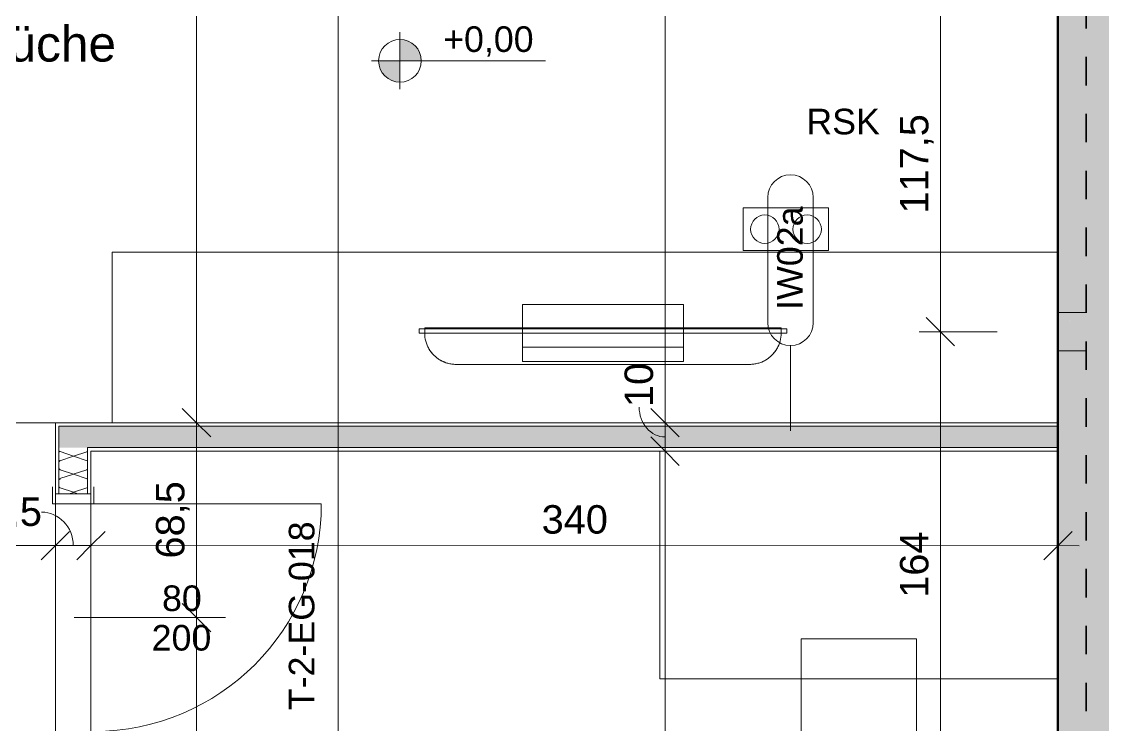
# Model space of a CAD drawing. Header units: metres. Extents: x -67.4 to -19.1, y 43.9 to 93.
# Drawn here: x -41.352 to -37.549, y 64.767 to 67.241 of the extents above; entities that cross this region are included whole.
import ezdxf

# ---------------------------------------------------------------- set-up
doc = ezdxf.new("R2010")
doc.units = ezdxf.units.M
doc.linetypes.add('Strich Punkt Mittel', pattern=[0.015875, 0.00635, -0.004763, 0, -0.004763])
doc.linetypes.add('Verdeckt', pattern=[0.003, 0.002, -0.001])
for name, color, linetype, lineweight in [('A-DETL-GENF_', 92, 'Continuous', 13), ('A_Bemassung-50_', 4, 'Continuous', 9), ('A_Bemassung_', 4, 'Continuous', 9), ('A_Beschriftung_', 7, 'Continuous', 9), ('A_Decken', 8, 'Continuous', 13), ('A_Durchbruch', 7, 'Verdeckt', 5), ('A_Moebel', 6, 'Continuous', 13), ('A_Raeume', 7, 'Continuous', 13), ('A_Raeume_', 7, 'Continuous', 5), ('A_Raeume_Beschriftung_', 7, 'Continuous', 9), ('A_Raster_', 1, 'Continuous', 9), ('A_Tueren', 31, 'Continuous', 13), ('A_Waende', 7, 'Continuous', 13), ('G-ANNO-DIMS_', 111, 'Continuous', 9), ('M-EQPM', 50, 'Continuous', 5), ('M-EQPM-IDEN_', 50, 'Continuous', 9)]:
    doc.layers.add(name, color=color, linetype=linetype, lineweight=lineweight)
doc.styles.add('Arial_2', font='arial.ttf', dxfattribs={"height": 0.09})
doc.styles.add('Arial_3', font='arial.ttf', dxfattribs={"height": 0.125})
doc.styles.add('Arial_5', font='arial.ttf', dxfattribs={"height": 0.1})
doc.dimstyles.new('WGA-Bemaßung', dxfattribs={"dimscale": 0.3048, "dimtxt": 0.102026, "dimasz": 0.328084, "dimexe": 0.246063, "dimexo": 0.0625, "dimgap": 0.04101, "dimtad": 1, "dimdec": 1, "dimlfac": 100, "dimrnd": 0.5, "dimdsep": 46, "dimtxsty": 'Arial_5', "dimblk1": 'OBLIQUE', "dimblk2": 'OBLIQUE', "dimsah": 1, "dimcen": 0.09, "dimdle": 0.246063, "dimazin": 2, "dimtfac": 1, "dimtdec": 4, "dimtix": 1, "dimtmove": 0, "dimatfit": 3, "dimfxl": 0.656168, "dimfxlon": 1, "dimtvp": 1, "dimtolj": 1, "dimtzin": 0, "dimarcsym": 2})
doc.dimstyles.new('WGA-Bemaßung_1', dxfattribs={"dimscale": 0.3048, "dimtxt": 0.102026, "dimasz": 0.328084, "dimexe": 0.246063, "dimexo": 0.0625, "dimgap": 0.04101, "dimtad": 1, "dimdec": 1, "dimlfac": 100, "dimrnd": 0.5, "dimdsep": 46, "dimtxsty": 'Arial_5', "dimblk1": 'OBLIQUE', "dimblk2": 'OBLIQUE', "dimsah": 1, "dimcen": 0.09, "dimdle": 0.246063, "dimazin": 2, "dimtfac": 1, "dimtdec": 4, "dimtix": 1, "dimtmove": 1, "dimatfit": 3, "dimfxl": 0.656168, "dimfxlon": 1, "dimtvp": 1, "dimtolj": 1, "dimtzin": 0, "dimarcsym": 2})
doc.dimstyles.new('WGA-Bemaßung_2', dxfattribs={"dimscale": 0.3048, "dimtxt": 0.102026, "dimasz": 0.328084, "dimexe": 0.246063, "dimexo": 0.0625, "dimgap": 0.04101, "dimtad": 1, "dimdec": 1, "dimlfac": 100, "dimrnd": 0.5, "dimdsep": 46, "dimtxsty": 'Arial_5', "dimblk1": 'OBLIQUE', "dimblk2": 'OBLIQUE', "dimsah": 1, "dimcen": 0.09, "dimdle": 0.246063, "dimazin": 2, "dimtfac": 1, "dimtdec": 4, "dimtix": 1, "dimtmove": 2, "dimatfit": 3, "dimfxl": 0.656168, "dimfxlon": 1, "dimtvp": 1, "dimtolj": 1, "dimtzin": 0, "dimarcsym": 2})
doc.dimstyles.new('WGA-Bemaßung_4', dxfattribs={"dimscale": 0.3048, "dimtxt": 0.102026, "dimasz": 0.328084, "dimexe": 0.246063, "dimexo": 0.0625, "dimgap": 0.04101, "dimtad": 1, "dimdec": 1, "dimlfac": 100, "dimrnd": 0.5, "dimdsep": 46, "dimtxsty": 'Arial_5', "dimblk1": 'OBLIQUE', "dimblk2": 'OBLIQUE', "dimsah": 1, "dimcen": 0.09, "dimdle": 0.246063, "dimazin": 2, "dimtfac": 1, "dimtdec": 4, "dimtix": 1, "dimtmove": 0, "dimatfit": 3, "dimfxl": 0.656168, "dimfxlon": 1, "dimtvp": 1, "dimtolj": 1, "dimtzin": 0, "dimarcsym": 2})

# ---------------------------------------------------------------- blocks, each defined once
blk = doc.blocks.new('Moeb_Schreibtisch_variabel - 140 x 80-8060220-263_PP_00EG_BT2')
at = {"layer": 'A_Moebel', "color": 8}
for p, q in [((-0.6841, 0.7452), (-1.0891, 0.7452)), ((-1.0891, 0.7452), (-1.0891, 0.4)), ((-1.0891, 0.7255), (-0.6841, 0.7255)), ((-0.6841, 0.4), (-0.6841, 0.7452)), ((-1.5866, 0.4), (-0.1866, 0.4)), ((-1.5866, 0.4), (-0.1866, 0.4)), ((-1.0891, 0.4), (-1.0891, 0.2599)), ((-0.6841, 0.2599), (-0.6841, 0.4)), ((-0.1866, 0.4), (-0.1866, -0.4)), ((-0.1866, 0.4), (-0.1866, -0.4)), ((-1.0891, 0.2599), (-0.6841, 0.2599))]:
    blk.add_line(p, q, dxfattribs=at)
blk = doc.blocks.new('Moeb_Schrank - Sideboard_50cm-3879384-263_PP_00EG_BT2')
at = {"layer": 'A_Moebel', "color": 8}
for p, q in [((3.325, 0.6), (0, 0.6)), ((0, 0.6), (0, 0)), ((0, 0), (0, 0.6)), ((0, 0.6), (3.325, 0.6)), ((3.325, 0.6), (3.325, 0)), ((3.325, 0), (0, 0))]:
    blk.add_line(p, q, dxfattribs=at)
blk = doc.blocks.new('Moeb_TV - 48 Zoll-5920680-263_PP_00EG_BT2')
at = {"layer": 'A_Moebel', "lineweight": 5}
for p, q in [((0.5126, 0.0585), (-0.5205, 0.0585)), ((0.5126, 0.0585), (-0.5205, 0.0585)), ((-0.2872, -0.0015), (-0.2872, 0.0485)), ((-0.2872, 0.0485), (-0.2872, -0.0515)), ((0.2793, 0.0485), (-0.2872, 0.0485)), ((0.2793, 0.0485), (0.2793, -0.0015)), ((0.2793, -0.0515), (0.2793, 0.0485)), ((-0.2872, -0.0515), (-0.2872, -0.0015)), ((0.2793, -0.0015), (-0.2872, -0.0015)), ((0.2793, -0.0015), (0.2793, -0.0515)), ((-0.6505, -0.0515), (-0.6505, -0.0665)), ((-0.6499, -0.0515), (-0.6505, -0.0515)), ((-0.6355, -0.0515), (-0.6505, -0.0515)), ((-0.6505, -0.0665), (-0.6355, -0.0665)), ((-0.6505, -0.0665), (-0.6499, -0.0665)), ((-0.6484, -0.0515), (-0.6499, -0.0515)), ((-0.6499, -0.0665), (-0.6484, -0.0665)), ((-0.6461, -0.0515), (-0.6484, -0.0515)), ((-0.6484, -0.0665), (-0.6461, -0.0665)), ((-0.643, -0.0515), (-0.6461, -0.0515)), ((-0.6461, -0.0665), (-0.643, -0.0665)), ((-0.6393, -0.0515), (-0.643, -0.0515)), ((-0.643, -0.0665), (-0.6393, -0.0665)), ((-0.6355, -0.0515), (-0.6393, -0.0515)), ((-0.6393, -0.0665), (-0.6355, -0.0665)), ((-0.6305, -0.0515), (-0.6355, -0.0515)), ((-0.6355, -0.0515), (0.6276, -0.0515)), ((0.6276, -0.0665), (-0.6355, -0.0665)), ((-0.6355, -0.0665), (-0.6305, -0.0665)), ((0.6226, -0.0515), (-0.6305, -0.0515)), ((-0.6305, -0.0515), (0.6226, -0.0515)), ((-0.6305, -0.0515), (-0.6305, -0.0665)), ((-0.6305, -0.0515), (-0.6305, -0.0665)), ((-0.2872, -0.0515), (-0.6305, -0.0515)), ((0.6226, -0.0515), (-0.6305, -0.0515)), ((-0.6305, -0.0515), (0.6226, -0.0515)), ((-0.6305, -0.0515), (-0.6305, -0.0665)), ((-0.6305, -0.0515), (-0.6305, -0.0665)), ((-0.6305, -0.0515), (0.6226, -0.0515)), ((0.6226, -0.0515), (-0.6305, -0.0515)), ((-0.6305, -0.0665), (-0.6305, -0.0695)), ((-0.6305, -0.0665), (-0.6305, -0.0695)), ((-0.6305, -0.0665), (-0.5705, -0.0665)), ((-0.5705, -0.0665), (-0.6305, -0.0665)), ((-0.6305, -0.0665), (0.6226, -0.0665)), ((0.6226, -0.0695), (-0.6305, -0.0695)), ((-0.6305, -0.0695), (-0.5705, -0.0695)), ((-0.5705, -0.0665), (0.5626, -0.0665)), ((0.5626, -0.0665), (-0.5705, -0.0665)), ((-0.5705, -0.0695), (-0.5705, -0.0665)), ((-0.5705, -0.0665), (-0.5705, -0.0695)), ((-0.5705, -0.0665), (0.5626, -0.0665)), ((0.5626, -0.0665), (-0.5705, -0.0665)), ((-0.5705, -0.0695), (0.5626, -0.0695)), ((-0.5705, -0.0695), (0.5626, -0.0695)), ((0.5626, -0.0695), (-0.5705, -0.0695)), ((-0.2872, -0.0515), (-0.2872, -0.0665)), ((-0.2872, -0.0665), (-0.2872, -0.0515)), ((-0.2872, -0.0515), (0.2793, -0.0515)), ((-0.2872, -0.0515), (0.2793, -0.0515)), ((0.2793, -0.0515), (-0.2872, -0.0515)), ((-0.2872, -0.0665), (-0.2872, -0.0695)), ((-0.2872, -0.0695), (-0.2872, -0.0665)), ((-0.2872, -0.0695), (-0.2872, -0.1515)), ((-0.2872, -0.1515), (-0.2872, -0.0695)), ((0.2793, -0.0515), (0.2793, -0.0665)), ((0.2793, -0.0665), (0.2793, -0.0515)), ((0.6226, -0.0515), (0.2793, -0.0515)), ((0.2793, -0.0665), (0.2793, -0.0695)), ((0.2793, -0.0695), (0.2793, -0.0665)), ((0.2793, -0.0695), (0.2793, -0.1515)), ((0.2793, -0.1515), (0.2793, -0.0695)), ((0.5626, -0.0665), (0.5626, -0.0695)), ((0.5626, -0.0665), (0.5626, -0.0695)), ((0.5626, -0.0665), (0.6226, -0.0665)), ((0.6226, -0.0665), (0.5626, -0.0665)), ((0.5626, -0.0695), (0.6226, -0.0695)), ((0.6226, -0.0665), (0.6226, -0.0515)), ((0.6226, -0.0515), (0.6226, -0.0665)), ((0.6276, -0.0515), (0.6226, -0.0515)), ((0.6226, -0.0665), (0.6226, -0.0515)), ((0.6226, -0.0515), (0.6226, -0.0665)), ((0.6226, -0.0695), (0.6226, -0.0665)), ((0.6226, -0.0665), (0.6226, -0.0695)), ((0.6226, -0.0665), (0.6276, -0.0665)), ((0.6426, -0.0515), (0.6276, -0.0515)), ((0.6314, -0.0515), (0.6276, -0.0515)), ((0.6276, -0.0665), (0.6314, -0.0665)), ((0.6276, -0.0665), (0.6426, -0.0665)), ((0.6351, -0.0515), (0.6314, -0.0515)), ((0.6314, -0.0665), (0.6351, -0.0665)), ((0.6382, -0.0515), (0.6351, -0.0515)), ((0.6351, -0.0665), (0.6382, -0.0665)), ((0.6406, -0.0515), (0.6382, -0.0515)), ((0.6382, -0.0665), (0.6406, -0.0665)), ((0.6421, -0.0515), (0.6406, -0.0515)), ((0.6406, -0.0665), (0.6421, -0.0665)), ((0.6426, -0.0515), (0.6421, -0.0515)), ((0.6421, -0.0665), (0.6426, -0.0665)), ((0.6426, -0.0665), (0.6426, -0.0515)), ((0.2793, -0.1515), (-0.2872, -0.1515)), ((0.2793, -0.1515), (-0.2872, -0.1515))]:
    blk.add_line(p, q, dxfattribs=at)
for centre, start, end in [((-0.5205, -0.0515), 120, 135), ((-0.5205, -0.0515), 105, 120), ((-0.5205, -0.0515), 90, 105), ((0.5126, -0.0515), 75, 90), ((0.5126, -0.0515), 60, 75), ((0.5126, -0.0515), 45, 60), ((-0.5205, -0.0515), 150, 165), ((-0.5205, -0.0515), 135, 150), ((0.5126, -0.0515), 30, 45), ((0.5126, -0.0515), 15, 30), ((-0.5205, -0.0515), 165, 180), ((0.5126, -0.0515), 0, 15)]:
    blk.add_arc(centre, 0.11, start, end, dxfattribs=at)
for points in [[(-0.5205, 0.0585), (-0.5254, 0.0585), (-0.535, 0.0579), (-0.549, 0.0551), (-0.5604, 0.0512), (-0.5692, 0.0473), (-0.5755, 0.0439), (-0.5816, 0.0401), (-0.5875, 0.0359), (-0.5931, 0.0313), (-0.5983, 0.0264), (-0.6032, 0.0211), (-0.6078, 0.0156), (-0.612, 0.0097), (-0.617, 0.0015), (-0.6224, -0.0092), (-0.6286, -0.0275), (-0.6304, -0.0419), (-0.6305, -0.0515)], [(0.5126, 0.0585), (0.5174, 0.0585), (0.527, 0.0579), (0.5411, 0.0551), (0.5525, 0.0512), (0.5613, 0.0473), (0.5676, 0.0439), (0.5737, 0.0401), (0.5796, 0.0359), (0.5851, 0.0313), (0.5904, 0.0264), (0.5953, 0.0211), (0.5999, 0.0156), (0.6041, 0.0097), (0.6092, 0.0015), (0.6145, -0.0092), (0.6207, -0.0275), (0.6226, -0.0419), (0.6226, -0.0515)]]:
    blk.add_open_spline(points, degree=3, knots=[0, 0, 0, 0, 0.083333, 0.166667, 0.25, 0.291667, 0.333333, 0.375, 0.416667, 0.458333, 0.5, 0.541667, 0.583333, 0.625, 0.666667, 0.75, 0.833333, 1, 1, 1, 1], dxfattribs=at)
blk = doc.blocks.new('UZ_D1 - SL_0800x2000_Zimmertür_Stahlzarge_GK-11050795-263_PP_00EG_BT2')
at = {"layer": 'A_Tueren', "lineweight": 5}
for p, q in [((-0.4, 0.0725), (-0.46, 0.0725)), ((-0.4, -0.0725), (-0.4, 0.0725)), ((0.4, 0.0725), (0.46, 0.0725)), ((0.4, -0.0725), (0.4, 0.0725)), ((-0.46, -0.0725), (-0.4, -0.0725)), ((0.46, -0.0725), (0.4, -0.0725)), ((0.4, -0.0725), (0.4, -0.8725))]:
    blk.add_line(p, q, dxfattribs=at)
blk.add_arc((0.4, -0.0725), 0.8, 180, 270, dxfattribs=at)
blk = doc.blocks.new('HLS_Regensinkkasten - HLS_Regensinkkasten-11412892-263_PP_00EG_BT2')
at = {"layer": 'M-EQPM', "color": 250}
for p, q in [((0.15, 0.075), (-0.15, 0.075)), ((-0.15, 0.075), (-0.15, -0.075)), ((-0.15, 0.075), (0.15, 0.075)), ((-0.15, -0.075), (-0.15, 0.075)), ((0.15, -0.075), (0.15, 0.075)), ((0.15, 0.075), (0.15, -0.075)), ((-0.15, -0.075), (0.15, -0.075)), ((0.15, -0.075), (-0.15, -0.075))]:
    blk.add_line(p, q, dxfattribs=at)
blk.add_circle((0.075, 0), 0.05, dxfattribs=at)
for start, end in [(360, 180), (180, 360)]:
    blk.add_arc((-0.07375, 0), 0.05, start, end, dxfattribs=at)
blk = doc.blocks.new('Allg_Nachströmöffnung1 - DN 135-11508916-263_PP_00EG_BT2')
at = {"layer": 'A-DETL-GENF_', "linetype": 'Verdeckt', "lineweight": 5}
for points in [[(0.125, 0), (0.0575, 0.1), (0.0575, -0.1), (0.0895, -0.0525)], [(0.1925, 0.1), (0.125, 0), (0.1925, -0.1), (0.1925, -0.0663)]]:
    blk.add_hatch(color=256, dxfattribs=at).paths.add_polyline_path(points)
at = {"layer": 'A_Durchbruch'}
for p, q in [((0.0575, -0.1), (0.0575, 0.26)), ((0.1925, -0.1), (0.1925, 0.26))]:
    blk.add_line(p, q, dxfattribs=at)
blk = doc.blocks.new('BS_Tuer_PP - rechts-10002445-263_PP_00EG_BT2')
at = {"layer": 'A_Beschriftung_'}
blk.add_line((0, 0.000124), (0, -0.010513), dxfattribs=at)
blk = doc.blocks.new('Höhenkoten - 018-55641-263_PP_00EG_BT2')
at = {"layer": 'G-ANNO-DIMS_'}
h = blk.add_hatch(color=256, dxfattribs=at)
edge = h.paths.add_edge_path()
edge.add_line((0, 0), (0, 0.0015))
edge.add_arc((0, 0), 0.0015, 0, 90, ccw=False)
edge.add_line((0.0015, 0), (0, 0))
h = blk.add_hatch(color=256, dxfattribs=at)
edge = h.paths.add_edge_path()
edge.add_line((0, 0), (0, -0.0015))
edge.add_arc((0, 0), 0.0015, 180, 270, ccw=False)
edge.add_line((-0.0015, 0), (0, 0))
for p, q in [((0, 0), (0, 0.002)), ((-0.002, 0), (0.010242, 0)), ((0, 0), (0, -0.002))]:
    blk.add_line(p, q, dxfattribs=at)
blk.add_circle((0, 0), 0.0015, dxfattribs=at)
blk = doc.blocks.new('DIMBLOCK216-263_PP_00EG_BT2')
at = {"layer": 'A_Bemassung-50_', "transparency": 16777216}
for p, q in [((-41.1085, 65.3992), (-41.1085, 65.4742)), ((-37.7085, 65.3991), (-37.7085, 65.4741)), ((-37.6335, 65.3991), (-41.1085, 65.3992)), ((-41.1085, 65.3992), (-41.1085, 65.1992)), ((-37.7085, 65.3991), (-37.7085, 65.1991))]:
    blk.add_line(p, q, dxfattribs=at)
at = {"layer": 'A_Bemassung-50_', "lineweight": 35, "transparency": 16777216}
for p, q in [((-41.1085, 65.3992), (-41.0585, 65.4492)), ((-37.7085, 65.3991), (-37.6585, 65.4491)), ((-41.1085, 65.3992), (-41.1585, 65.3492)), ((-37.7085, 65.3991), (-37.7585, 65.3491))]:
    blk.add_line(p, q, dxfattribs=at)
at = {"layer": 'A_Bemassung-50_', "color": 0, "transparency": 16777216, "insert": (-39.5238, 65.5415), "char_height": 0.1, "width": 0.276883, "attachment_point": 1, "rotation": 359.9983, "line_spacing_factor": 0.941778, "style": 'Arial_5'}
blk.add_mtext('340', dxfattribs=at)
blk = doc.blocks.new('_Oblique')
at = {"color": 0, "linetype": 'ByBlock', "lineweight": -2}
blk.add_line((-0.5, -0.5), (0.5, 0.5), dxfattribs=at)
blk = doc.blocks.new('DIMBLOCK217-263_PP_00EG_BT2')
at = {"layer": 'A_Bemassung-50_', "transparency": 16777216}
for p, q in [((-41.2335, 65.3992), (-41.2335, 65.4742)), ((-41.1085, 65.3992), (-41.1085, 65.4742)), ((-41.1085, 65.3992), (-41.2335, 65.3992)), ((-41.2335, 65.3992), (-41.2335, 65.1992)), ((-41.1085, 65.3992), (-41.1085, 65.1992))]:
    blk.add_line(p, q, dxfattribs=at)
at = {"layer": 'A_Bemassung-50_', "lineweight": 35, "transparency": 16777216}
for p, q in [((-41.2335, 65.3992), (-41.1835, 65.4492)), ((-41.1085, 65.3992), (-41.0585, 65.4492)), ((-41.2335, 65.3992), (-41.2835, 65.3492)), ((-41.1085, 65.3992), (-41.1585, 65.3492))]:
    blk.add_line(p, q, dxfattribs=at)
at = {"layer": 'A_Bemassung-50_', "transparency": 16777216}
blk.add_ellipse((-41.2826, 65.3992), major_axis=(0, 0.118), ratio=0.945941, start_param=4.712389, end_param=6.283185, dxfattribs=at)
at = {"layer": 'A_Bemassung-50_', "color": 0, "transparency": 16777216, "insert": (-41.5526, 65.5685), "char_height": 0.1, "width": 0.323972, "attachment_point": 1, "rotation": 359.9983, "line_spacing_factor": 0.941778, "style": 'Arial_5'}
blk.add_mtext('12,5', dxfattribs=at)
blk = doc.blocks.new('DIMBLOCK218-263_PP_00EG_BT2')
at = {"layer": 'A_Bemassung-50_', "transparency": 16777216}
for p, q in [((-42.7835, 65.3992), (-42.7835, 65.4742)), ((-41.2335, 65.3992), (-41.2335, 65.4742)), ((-41.2335, 65.3992), (-42.7835, 65.3992)), ((-42.7835, 65.3992), (-42.7835, 65.1992)), ((-41.2335, 65.3992), (-41.2335, 65.1992))]:
    blk.add_line(p, q, dxfattribs=at)
at = {"layer": 'A_Bemassung-50_', "lineweight": 35, "transparency": 16777216}
for p, q in [((-42.7835, 65.3992), (-42.7335, 65.4492)), ((-41.2335, 65.3992), (-41.1835, 65.4492)), ((-42.7835, 65.3992), (-42.8335, 65.3492)), ((-41.2335, 65.3992), (-41.2835, 65.3492))]:
    blk.add_line(p, q, dxfattribs=at)
at = {"layer": 'A_Bemassung-50_', "color": 0, "transparency": 16777216, "insert": (-42.1238, 65.5415), "char_height": 0.1, "width": 0.276883, "attachment_point": 1, "rotation": 359.9983, "line_spacing_factor": 0.941778, "style": 'Arial_5'}
blk.add_mtext('155', dxfattribs=at)
blk = doc.blocks.new('DIMBLOCK261-263_PP_00EG_BT2')
at = {"layer": 'A_Bemassung-50_', "transparency": 16777216}
for p, q in [((-41.1085, 65.3992), (-41.1085, 65.5992)), ((-37.7085, 65.3991), (-37.7085, 65.5991)), ((-41.1835, 65.3992), (-37.6335, 65.3991)), ((-41.1085, 65.3992), (-41.1085, 65.3242)), ((-37.7085, 65.3991), (-37.7085, 65.3241))]:
    blk.add_line(p, q, dxfattribs=at)
at = {"layer": 'A_Bemassung-50_', "lineweight": 35, "transparency": 16777216}
for p, q in [((-41.1085, 65.3992), (-41.0585, 65.4492)), ((-37.7085, 65.3991), (-37.6585, 65.4491)), ((-41.1085, 65.3992), (-41.1585, 65.3492)), ((-37.7085, 65.3991), (-37.7585, 65.3491))]:
    blk.add_line(p, q, dxfattribs=at)
at = {"layer": 'A_Bemassung-50_', "color": 0, "transparency": 16777216, "insert": (-39.5238, 65.5415), "char_height": 0.1, "width": 0.276883, "attachment_point": 1, "rotation": 359.9983, "line_spacing_factor": 0.941778, "style": 'Arial_5'}
blk.add_mtext('340', dxfattribs=at)
blk = doc.blocks.new('BS_Wand_Lollipop - rechts_oben-2026913-263_PP_00EG_BT2')
at = {"layer": 'A_Beschriftung_'}
for p, q in [((0.0046, 0.0016), (0.0134, 0.0016)), ((-0.003, 0), (0.003, 0)), ((0.0046, -0.0016), (0.0134, -0.0016))]:
    blk.add_line(p, q, dxfattribs=at)
for centre, start, end in [((0.0046, 0), 90, 270), ((0.0134, 0), 270, 90)]:
    blk.add_arc(centre, 0.0016, start, end, dxfattribs=at)
blk = doc.blocks.new('DIMBLOCK361-263_PP_00EG_BT2')
at = {"layer": 'A_Bemassung-50_', "lineweight": 35, "transparency": 16777216}
for p, q in [((-39.0898, 69.4563), (-39.1398, 69.5063)), ((-39.0898, 69.4563), (-39.0398, 69.4063)), ((-39.0899, 65.8313), (-39.1399, 65.8813)), ((-39.0899, 65.8313), (-39.0399, 65.7813))]:
    blk.add_line(p, q, dxfattribs=at)
at = {"layer": 'A_Bemassung-50_', "transparency": 16777216}
for p, q in [((-39.0898, 69.4563), (-39.1648, 69.4563)), ((-39.0898, 69.4563), (-39.0899, 65.8313)), ((-39.0898, 69.4563), (-38.8898, 69.4563)), ((-39.0899, 65.8313), (-39.1649, 65.8313)), ((-39.0899, 65.8313), (-38.8899, 65.8313))]:
    blk.add_line(p, q, dxfattribs=at)
at = {"layer": 'A_Bemassung-50_', "color": 0, "transparency": 16777216, "insert": (-39.2322, 67.7328), "char_height": 0.1, "width": 0.416266, "attachment_point": 1, "rotation": 90, "line_spacing_factor": 0.941778, "style": 'Arial_5'}
blk.add_mtext('362,5', dxfattribs=at)
blk = doc.blocks.new('DIMBLOCK362-263_PP_00EG_BT2')
at = {"layer": 'A_Bemassung-50_', "lineweight": 35, "transparency": 16777216}
for p, q in [((-39.0899, 65.8313), (-39.1399, 65.8813)), ((-39.0899, 65.8313), (-39.0399, 65.7813)), ((-39.0899, 65.7313), (-39.1399, 65.7813)), ((-39.0899, 65.7313), (-39.0399, 65.6813))]:
    blk.add_line(p, q, dxfattribs=at)
at = {"layer": 'A_Bemassung-50_', "transparency": 16777216}
for p, q in [((-39.0899, 65.8313), (-39.1649, 65.8313)), ((-39.0899, 65.8313), (-39.0899, 65.7313)), ((-39.0899, 65.8313), (-38.8899, 65.8313)), ((-39.0899, 65.7313), (-39.1649, 65.7313)), ((-39.0899, 65.7313), (-38.8899, 65.7313))]:
    blk.add_line(p, q, dxfattribs=at)
blk.add_ellipse((-39.0899, 65.8864), major_axis=(0, 0.1051), ratio=0.86595, start_param=1.570796, end_param=3.141593, dxfattribs=at)
at = {"layer": 'A_Bemassung-50_', "color": 0, "transparency": 16777216, "insert": (-39.2323, 65.8864), "char_height": 0.1, "width": 0.184588, "attachment_point": 1, "rotation": 90, "line_spacing_factor": 0.941778, "style": 'Arial_5'}
blk.add_mtext('10', dxfattribs=at)
blk = doc.blocks.new('DIMBLOCK363-263_PP_00EG_BT2')
at = {"layer": 'A_Bemassung-50_', "lineweight": 35, "transparency": 16777216}
for p, q in [((-39.0899, 65.7313), (-39.1399, 65.7813)), ((-39.0899, 65.7313), (-39.0399, 65.6813)), ((-39.09, 62.7111), (-39.14, 62.7611)), ((-39.09, 62.7111), (-39.04, 62.6611))]:
    blk.add_line(p, q, dxfattribs=at)
at = {"layer": 'A_Bemassung-50_', "transparency": 16777216}
for p, q in [((-39.0899, 65.7313), (-39.1649, 65.7313)), ((-39.0899, 65.7313), (-39.09, 62.7111)), ((-39.0899, 65.7313), (-38.8899, 65.7313)), ((-39.09, 62.7111), (-39.165, 62.7111)), ((-39.09, 62.7111), (-38.89, 62.7111))]:
    blk.add_line(p, q, dxfattribs=at)
at = {"layer": 'A_Bemassung-50_', "color": 0, "transparency": 16777216, "insert": (-39.2323, 64.1058), "char_height": 0.1, "width": 0.276883, "attachment_point": 1, "rotation": 90, "line_spacing_factor": 0.941778, "style": 'Arial_5'}
blk.add_mtext('302', dxfattribs=at)
blk = doc.blocks.new('DIMBLOCK382-263_PP_00EG_BT2')
at = {"layer": 'A_Bemassung-50_', "lineweight": 35, "transparency": 16777216}
for p, q in [((-40.2391, 75.6963), (-40.2891, 75.7463)), ((-40.2391, 75.6963), (-40.1891, 75.6463)), ((-40.2395, 62.7111), (-40.2895, 62.7611)), ((-40.2395, 62.7111), (-40.1895, 62.6611))]:
    blk.add_line(p, q, dxfattribs=at)
at = {"layer": 'A_Bemassung-50_', "transparency": 16777216}
for p, q in [((-40.2391, 75.6963), (-40.4391, 75.6963)), ((-40.2395, 62.7111), (-40.2391, 75.6963)), ((-40.2391, 75.6963), (-40.1641, 75.6963)), ((-40.2395, 62.7111), (-40.4395, 62.7111)), ((-40.2395, 62.7111), (-40.1645, 62.7111))]:
    blk.add_line(p, q, dxfattribs=at)
at = {"layer": 'A_Bemassung-50_', "color": 0, "transparency": 16777216, "insert": (-40.3816, 68.7527), "char_height": 0.1, "width": 0.50856, "attachment_point": 1, "rotation": 90, "line_spacing_factor": 0.941778, "style": 'Arial_5'}
blk.add_mtext('1298,5', dxfattribs=at)
blk = doc.blocks.new('DIMBLOCK396-263_PP_00EG_BT2')
at = {"layer": 'A_Bemassung-50_', "lineweight": 35, "transparency": 16777216}
for p, q in [((-40.7374, 65.1464), (-40.7874, 65.1964)), ((-40.7374, 65.1464), (-40.6874, 65.0964)), ((-40.7375, 62.7112), (-40.7875, 62.7612)), ((-40.7375, 62.7112), (-40.6875, 62.6611))]:
    blk.add_line(p, q, dxfattribs=at)
at = {"layer": 'A_Bemassung-50_', "transparency": 16777216}
for p, q in [((-40.7374, 65.1464), (-40.9374, 65.1464)), ((-40.7375, 62.7112), (-40.7374, 65.1464)), ((-40.7374, 65.1464), (-40.6624, 65.1464)), ((-40.7375, 62.7112), (-40.9375, 62.7112)), ((-40.7375, 62.7112), (-40.6625, 62.7111))]:
    blk.add_line(p, q, dxfattribs=at)
at = {"layer": 'A_Bemassung-50_', "color": 0, "transparency": 16777216, "insert": (-40.8798, 63.7553), "char_height": 0.1, "width": 0.416266, "attachment_point": 1, "rotation": 90, "line_spacing_factor": 0.941778, "style": 'Arial_5'}
blk.add_mtext('243,5', dxfattribs=at)
blk = doc.blocks.new('DIMBLOCK397-263_PP_00EG_BT2')
at = {"layer": 'A_Bemassung-50_', "lineweight": 35, "transparency": 16777216}
for p, q in [((-40.7374, 65.8314), (-40.7874, 65.8814)), ((-40.7374, 65.8314), (-40.6874, 65.7814)), ((-40.7374, 65.1464), (-40.7874, 65.1964)), ((-40.7374, 65.1464), (-40.6874, 65.0964))]:
    blk.add_line(p, q, dxfattribs=at)
at = {"layer": 'A_Bemassung-50_', "transparency": 16777216}
for p, q in [((-40.7374, 65.8314), (-40.9374, 65.8314)), ((-40.7374, 65.1464), (-40.7374, 65.8314)), ((-40.7374, 65.8314), (-40.6624, 65.8314)), ((-40.7374, 65.1464), (-40.9374, 65.1464)), ((-40.7374, 65.1464), (-40.6624, 65.1464))]:
    blk.add_line(p, q, dxfattribs=at)
at = {"layer": 'A_Bemassung-50_', "color": 0, "transparency": 16777216, "insert": (-40.8798, 65.3539), "char_height": 0.1, "width": 0.323972, "attachment_point": 1, "rotation": 90, "line_spacing_factor": 0.941778, "style": 'Arial_5'}
blk.add_mtext('68,5', dxfattribs=at)
blk = doc.blocks.new('DIMBLOCK398-263_PP_00EG_BT2')
at = {"layer": 'A_Bemassung-50_', "lineweight": 35, "transparency": 16777216}
for p, q in [((-40.7373, 69.4564), (-40.7873, 69.5064)), ((-40.7373, 69.4564), (-40.6873, 69.4064)), ((-40.7374, 65.8314), (-40.7874, 65.8814)), ((-40.7374, 65.8314), (-40.6874, 65.7814))]:
    blk.add_line(p, q, dxfattribs=at)
at = {"layer": 'A_Bemassung-50_', "transparency": 16777216}
for p, q in [((-40.7373, 69.4564), (-40.9373, 69.4564)), ((-40.7374, 65.8314), (-40.7373, 69.4564)), ((-40.7373, 69.4564), (-40.6623, 69.4564)), ((-40.7374, 65.8314), (-40.9374, 65.8314)), ((-40.7374, 65.8314), (-40.6624, 65.8314))]:
    blk.add_line(p, q, dxfattribs=at)
at = {"layer": 'A_Bemassung-50_', "color": 0, "transparency": 16777216, "insert": (-40.8797, 67.4704), "char_height": 0.1, "width": 0.416266, "attachment_point": 1, "rotation": 90, "line_spacing_factor": 0.941778, "style": 'Arial_5'}
blk.add_mtext('362,5', dxfattribs=at)
blk = doc.blocks.new('DIMBLOCK558-263_PP_00EG_BT2')
at = {"layer": 'A_Bemassung-50_', "transparency": 16777216}
for p, q in [((-38.1216, 67.4037), (-38.1217, 66.1513)), ((-38.1216, 67.3287), (-38.1966, 67.3287)), ((-38.1216, 67.3287), (-37.9216, 67.3287)), ((-38.1217, 66.1513), (-38.1967, 66.1513)), ((-38.1217, 66.1513), (-37.9217, 66.1513))]:
    blk.add_line(p, q, dxfattribs=at)
at = {"layer": 'A_Bemassung-50_', "lineweight": 35, "transparency": 16777216}
for p, q in [((-38.1216, 67.3287), (-38.1716, 67.3787)), ((-38.1216, 67.3287), (-38.0716, 67.2787)), ((-38.1217, 66.1513), (-38.1717, 66.2013)), ((-38.1217, 66.1513), (-38.0717, 66.1013))]:
    blk.add_line(p, q, dxfattribs=at)
at = {"layer": 'A_Bemassung-50_', "color": 0, "transparency": 16777216, "insert": (-38.264, 66.5665), "char_height": 0.1, "width": 0.416266, "attachment_point": 1, "rotation": 90, "line_spacing_factor": 0.941778, "style": 'Arial_5'}
blk.add_mtext('117,5', dxfattribs=at)
blk = doc.blocks.new('DIMBLOCK559-263_PP_00EG_BT2')
at = {"layer": 'A_Bemassung-50_', "lineweight": 35, "transparency": 16777216}
for p, q in [((-38.1217, 66.1513), (-38.1717, 66.2013)), ((-38.1217, 66.1513), (-38.0717, 66.1013)), ((-38.1217, 64.5111), (-38.1717, 64.5611)), ((-38.1217, 64.5111), (-38.0717, 64.4611))]:
    blk.add_line(p, q, dxfattribs=at)
at = {"layer": 'A_Bemassung-50_', "transparency": 16777216}
for p, q in [((-38.1217, 66.1513), (-38.1967, 66.1513)), ((-38.1217, 66.1513), (-38.1217, 64.4361)), ((-38.1217, 66.1513), (-37.9217, 66.1513)), ((-38.1217, 64.5111), (-38.1967, 64.5111)), ((-38.1217, 64.5111), (-37.9217, 64.5111))]:
    blk.add_line(p, q, dxfattribs=at)
at = {"layer": 'A_Bemassung-50_', "color": 0, "transparency": 16777216, "insert": (-38.264, 65.2158), "char_height": 0.1, "width": 0.276883, "attachment_point": 1, "rotation": 90, "line_spacing_factor": 0.941778, "style": 'Arial_5'}
blk.add_mtext('164', dxfattribs=at)

msp = doc.modelspace()

# ---------------------------------------------------------------- hatches: boundary and pattern name
at = {"layer": 'A_Waende', "lineweight": 5}
h = msp.add_hatch(dxfattribs=at)
h.set_pattern_fill('FP_3', color=250, style=0, pattern_type=2)
h.set_pattern_definition([(45, (0, 0), (-0.08980256, 0.08980256), []), (45, (0.0898, 0), (-0.08980256, 0.08980256), [0.0635, -0.03175])])
h.paths.add_polyline_path([(-37.5087, 57.3184), (-37.5087, 57.3184), (-37.5087, 57.3684)])
h.paths.add_polyline_path([(-37.5088, 57.3184), (-37.5087, 57.3184), (-37.5087, 57.6183), (-37.7087, 57.6183), (-37.7087, 57.3184)])
h.paths.add_polyline_path([(-37.5087, 58.8183), (-37.5087, 58.8183), (-37.5086, 60.6086), (-37.7086, 60.6086), (-37.7086, 58.8183)])
h.paths.add_polyline_path([(-37.5086, 62.4686), (-37.5086, 62.4686), (-37.5085, 63.3111), (-37.7085, 63.3111), (-37.7085, 62.4686), (-37.5886, 62.4686)])
h.paths.add_polyline_path([(-37.5084, 66.0838), (-37.7084, 66.0838), (-37.6084, 66.1513)])
h.paths.add_polyline_path([(-37.5084, 66.2188), (-37.5085, 67.3287), (-37.7084, 67.3287), (-37.7084, 66.2188), (-37.5084, 66.2188)])
h.paths.add_polyline_path([(-37.5085, 64.5111), (-37.5084, 66.2188), (-37.6084, 66.1513), (-37.7084, 66.2188), (-37.7085, 64.5111)])
h.paths.add_polyline_path([(-37.6083, 69.8738), (-37.694, 69.8952), (-37.675, 69.8571), (-37.6087, 69.8737)])
h.paths.add_polyline_path([(-37.5083, 69.8488), (-37.5083, 69.8988), (-37.6083, 69.8738)])
h.paths.add_polyline_path([(-37.5084, 69.0987), (-37.5083, 69.8488), (-37.6708, 69.8488), (-37.6583, 69.8238), (-37.7083, 69.8238), (-37.7083, 69.0987), (-37.6084, 69.0987)])
h.paths.add_polyline_path([(-37.5083, 69.8988), (-37.5084, 70.1937), (-37.7083, 70.1937), (-37.7083, 69.9237), (-37.6958, 69.8988), (-37.6009, 69.8988)])
h.paths.add_polyline_path([(-37.5083, 71.3937), (-37.5083, 73.5874), (-37.7082, 73.5874), (-37.7083, 71.3937), (-37.7004, 71.3937)])
h.paths.add_polyline_path([(-37.5082, 74.7874), (-37.5082, 74.7874), (-37.5082, 76.8387), (-37.7081, 76.8387), (-37.7082, 74.7874)])
h.paths.add_polyline_path([(-37.7081, 78.2712), (-37.6822, 78.2887), (-37.7081, 78.2887)])
h.paths.add_polyline_path([(-37.5081, 78.0387), (-37.5081, 78.2712), (-37.7081, 78.2712), (-37.708, 78.0387)])
h.paths.add_polyline_path([(-37.5081, 78.2712), (-37.5081, 78.3637), (-37.6081, 78.3387), (-37.5081, 78.3137), (-37.571, 78.3137), (-37.5081, 78.2712)])
h.paths.add_polyline_path([(-37.6642, 78.3008), (-37.6451, 78.3137), (-37.6706, 78.3137)])
h.paths.add_polyline_path([(-37.6747, 78.322), (-37.6081, 78.3387), (-37.6938, 78.3601), (-37.6831, 78.3387)])
h.paths.add_polyline_path([(-37.7081, 78.4062), (-37.708, 78.3886), (-37.6956, 78.3637), (-37.6451, 78.3637), (-37.7081, 78.4062)])
h.paths.add_polyline_path([(-37.5081, 78.4062), (-37.5081, 78.9613), (-37.7081, 78.9613), (-37.708, 78.4062), (-37.5081, 78.4062)])
h.paths.add_polyline_path([(-37.5081, 78.3637), (-37.5081, 78.4062), (-37.571, 78.3637), (-37.5081, 78.3637)])
h.paths.add_polyline_path([(-37.5081, 80.3588), (-37.5081, 80.3588), (-37.5547, 80.3583)])
h.paths.add_polyline_path([(-37.5081, 80.1613), (-37.508, 80.1613), (-37.5081, 80.3588), (-37.708, 80.3588), (-37.708, 80.1613), (-37.5817, 80.1613)])
h = msp.add_hatch(dxfattribs=at)
h.set_pattern_fill('FP_16', color=250, angle=-112.36, style=0, pattern_type=2)
h.set_pattern_definition([(224.998, (-39.47083, 65.83143), (-0.1270123, -0.2539954), [0.02245, -0.15715]), (224.998, (-39.51871, 65.72029), (-0.1270123, -0.2539954), [0.02245, -0.15715]), (224.998, (-39.53452, 65.83168), (-0.1270123, -0.2539954), [0.02245, -0.15715]), (224.998, (-39.582405, 65.720535), (-0.1270123, -0.2539954), [0.02245, -0.15715]), (251.563, (-39.48714, 65.81543), (-0.1270184, -0.5079932), [0.0502, -0.35141]), (251.563, (-39.502464, 65.767668), (-0.1270184, -0.5079932), [0.0502, -0.35141]), (251.563, (-39.54991, 65.8153), (-0.1270184, -0.5079932), [0.0502, -0.35141]), (251.563, (-39.566158, 65.767917), (-0.1270184, -0.5079932), [0.0502, -0.35141]), (314.998, (-39.4864, 65.71997), (-0.1269946, 0.2540043), [0.02245, -0.15715]), (314.998, (-39.53452, 65.83168), (-0.1269946, 0.2540043), [0.02245, -0.15715]), (314.998, (-39.550095, 65.72022), (-0.1269946, 0.2540043), [0.02245, -0.15715]), (314.998, (-39.59822, 65.83193), (-0.1269946, 0.2540043), [0.02245, -0.15715]), (288.433, (-39.502464, 65.767668), (-0.12698295, 0.5080021), [0.0502, -0.35141]), (288.433, (-39.518526, 65.815364), (-0.12698295, 0.5080021), [0.0502, -0.35141]), (288.433, (-39.566158, 65.767917), (-0.12698295, 0.5080021), [0.0502, -0.35141]), (288.433, (-39.58222, 65.815614), (-0.12698295, 0.5080021), [0.0502, -0.35141])])
h.paths.add_polyline_path([(-37.7085, 65.7438), (-37.7085, 65.8188), (-41.221, 65.8188), (-41.221, 65.7439), (-37.7201, 65.7438)])
h = msp.add_hatch(dxfattribs=at)
h.set_pattern_fill('FP_21', color=250, angle=-112.36, style=0, pattern_type=2)
h.set_pattern_definition([(314.998, (-41.23401, 64.22111), (0.2539954, -0.1270123), [0.02245, -0.15715]), (314.998, (-41.12248, 64.17415), (0.2539954, -0.1270123), [0.02245, -0.15715]), (314.998, (-41.23295, 64.15796), (0.2539954, -0.1270123), [0.02245, -0.15715]), (314.998, (-41.12273, 64.11046), (0.2539954, -0.1270123), [0.02245, -0.15715]), (341.563, (-41.217628, 64.20572), (0.5079932, -0.1270184), [0.0502, -0.35141]), (341.563, (-41.170246, 64.18947), (0.5079932, -0.1270184), [0.0502, -0.35141]), (341.563, (-41.217877, 64.142024), (0.5079932, -0.1270184), [0.0502, -0.35141]), (341.563, (-41.170496, 64.125778), (0.5079932, -0.1270184), [0.0502, -0.35141]), (44.998, (-41.12255, 64.20553), (-0.254004, -0.1269946), [0.02245, -0.15715]), (44.998, (-41.23295, 64.15796), (-0.2540043, -0.1269946), [0.02245, -0.15715]), (44.998, (-41.1228, 64.14184), (-0.2540043, -0.1269946), [0.02245, -0.15715]), (44.998, (-41.2332, 64.09426), (-0.2540043, -0.1269946), [0.02245, -0.15715]), (18.433, (-41.170246, 64.18947), (-0.5080021, -0.126983), [0.0502, -0.35141]), (18.433, (-41.217943, 64.17341), (-0.5080021, -0.126983), [0.0502, -0.35141]), (18.433, (-41.170496, 64.125778), (-0.5080021, -0.126983), [0.0502, -0.35141]), (18.433, (-41.217812, 64.11064), (-0.5080021, -0.126983), [0.0502, -0.35141])])
h.paths.add_polyline_path([(-41.121, 62.7112), (-41.121, 64.7114), (-41.221, 64.7114), (-41.221, 63.5596), (-41.1335, 63.5596), (-41.1335, 62.8096), (-41.221, 62.8096), (-41.221, 62.7112), (-41.1335, 62.7112)])
h.paths.add_polyline_path([(-41.121, 62.7112), (-41.121, 62.7112), (-41.121, 62.7737)])
h.paths.add_polyline_path([(-41.121, 65.5814), (-41.121, 65.5814), (-41.121, 65.7439), (-41.221, 65.7439), (-41.221, 65.5814)])

# ---------------------------------------------------------------- linework, layer by layer
at = {"layer": 'A_Decken'}
for p, q in [((-37.7085, 65.7313), (-39.4481, 65.7313)), ((-37.7085, 64.5111), (-37.7085, 65.7313))]:
    msp.add_line(p, q, dxfattribs=at)
at = {"layer": 'A_Raeume', "color": 8, "linetype": 'Verdeckt'}
msp.add_line((-41.2335, 65.8314), (-42.7835, 65.8314), dxfattribs=at)
at = {"layer": 'A_Raeume_', "flags": 128}
for points in [[(-37.7085, 65.8313), (-37.7083, 69.4563), (-41.5583, 69.4564), (-41.5583, 70.7113), (-42.6803, 70.7113), (-42.8333, 70.7113), (-44.9158, 70.7114), (-45.0283, 70.7114), (-45.0284, 68.3114), (-45.0285, 65.8315), (-42.8335, 65.8314), (-42.6804, 65.8314), (-41.324, 65.8314), (-41.171, 65.8314)], [(-42.7835, 65.8314), (-42.7835, 64.1562), (-42.7835, 62.7425), (-42.7835, 62.7112), (-41.2335, 62.7112), (-41.2335, 65.8314)], [(-37.7085, 62.7111), (-37.7085, 65.7313), (-41.1085, 65.7314), (-41.1085, 65.6936), (-41.1085, 62.7112)]]:
    msp.add_lwpolyline(points, close=True, dxfattribs=at)
at = {"layer": 'A_Raster_', "linetype": 'Strich Punkt Mittel', "lineweight": 35}
msp.add_line((-37.6095, 49.0172), (-37.6083, 85.8699), dxfattribs=at)
at = {"layer": 'A_Waende', "color": 50, "lineweight": 50}
msp.add_line((-37.7084, 67.3287), (-37.7085, 64.5111), dxfattribs=at)
at = {"layer": 'A_Waende'}
for p, q in [((-37.7085, 65.8313), (-41.2335, 65.8314)), ((-41.2335, 65.8314), (-41.2335, 65.5814)), ((-41.221, 65.8189), (-37.7085, 65.8188)), ((-41.221, 65.5814), (-41.221, 65.8189)), ((-41.121, 65.7439), (-37.7085, 65.7438)), ((-41.121, 65.5814), (-41.121, 65.7439)), ((-41.1085, 65.7314), (-39.4481, 65.7313)), ((-41.1085, 65.5814), (-41.1085, 65.7314)), ((-41.2335, 65.5814), (-41.221, 65.5814)), ((-41.121, 65.5814), (-41.1085, 65.5814))]:
    msp.add_line(p, q, dxfattribs=at)
at = {"layer": 'A_Waende', "color": 250, "lineweight": 5}
msp.add_line((-41.221, 65.5814), (-41.121, 65.5814), dxfattribs=at)
at = {"layer": 'G-ANNO-DIMS_'}
msp.add_line((-39.7035, 67.1037), (-40.0219, 67.1037), dxfattribs=at)

# ---------------------------------------------------------------- block references
at = {"layer": 'A_Beschriftung_', "xscale": 49.99999999999998, "yscale": 49.99999999999998, "zscale": 49.99999999999998}
for name, p, rotation in [('BS_Wand_Lollipop - rechts_oben-2026913-263_PP_00EG_BT2', (-38.6488, 65.9529), 89.99999999999991), ('BS_Tuer_PP - rechts-10002445-263_PP_00EG_BT2', (-41.161, 65.1464), 89.99827587845508)]:
    msp.add_blockref(name, p, dxfattribs=dict(at, rotation=rotation))
at = {"layer": 'A_Durchbruch', "rotation": 269.9982758784651}
msp.add_blockref('Allg_Nachströmöffnung1 - DN 135-11508916-263_PP_00EG_BT2', (-37.6084, 66.2763), dxfattribs=at)
at = {"layer": 'A_Moebel', "color": 8}
for name, p, rotation in [('Moeb_Schrank - Sideboard_50cm-3879384-263_PP_00EG_BT2', (-41.0335, 65.8314), 359.998275878371), ('Moeb_Schreibtisch_variabel - 140 x 80-8060220-263_PP_00EG_BT2', (-39.295, 65.3313), 179.9982758785824)]:
    msp.add_blockref(name, p, dxfattribs=dict(at, rotation=rotation))
at = {"layer": 'A_Moebel', "color": 7, "rotation": 179.998275878371}
msp.add_blockref('Moeb_TV - 48 Zoll-5920680-263_PP_00EG_BT2', (-39.3124, 66.0949), dxfattribs=at)
at = {"layer": 'A_Tueren', "rotation": 89.998275878455}
msp.add_blockref('UZ_D1 - SL_0800x2000_Zimmertür_Stahlzarge_GK-11050795-263_PP_00EG_BT2', (-41.171, 65.1464), dxfattribs=at)
at = {"layer": 'G-ANNO-DIMS_', "xscale": 49.99999999999998, "yscale": 49.99999999999998, "zscale": 49.99999999999998}
msp.add_blockref('Höhenkoten - 018-55641-263_PP_00EG_BT2', (-40.0219, 67.1037), dxfattribs=at)
at = {"layer": 'M-EQPM', "color": 250, "rotation": 359.998275878371}
msp.add_blockref('HLS_Regensinkkasten - HLS_Regensinkkasten-11412892-263_PP_00EG_BT2', (-38.6653, 66.5116), dxfattribs=at)

# ---------------------------------------------------------------- texts
at = {"layer": 'A_Beschriftung_', "char_height": 0.09, "attachment_point": 1, "style": 'Arial_2'}
for s, insert, width, rotation in [('IW02a', (-38.6958, 66.2281), 0.43692, 90), ('T-2-EG-018', (-40.4128, 64.8207), 0.789662, 90), ('80', (-40.8586, 65.2593), 0.168354, 359.9983), ('200', (-40.895, 65.1204), 0.252532, 359.9983)]:
    msp.add_mtext(s, dxfattribs=dict(at, insert=insert, width=width, rotation=rotation))
at = {"layer": 'A_Raeume_Beschriftung_', "insert": (-41.9422, 67.2259), "char_height": 0.125, "width": 1.110337, "attachment_point": 1, "style": 'Arial_3'}
msp.add_mtext('Wohnküche', dxfattribs=at)
at = {"layer": 'G-ANNO-DIMS_', "insert": (-39.8702, 67.2247), "char_height": 0.09, "width": 0.380128, "attachment_point": 1, "line_spacing_factor": 0.941778, "style": 'Arial_2'}
msp.add_mtext('+0,00', dxfattribs=at)
at = {"layer": 'M-EQPM-IDEN_', "insert": (-38.5931, 66.9351), "char_height": 0.09, "width": 0.30865, "attachment_point": 1, "style": 'Arial_2'}
msp.add_mtext('RSK', dxfattribs=at)

# ---------------------------------------------------------------- dimensions: what is measured, and where the dimension line sits
at = {"layer": 'A_Bemassung_'}
for base, p1, p2, dimstyle, override, picture, middle in [((-40.2391, 75.6963), (-40.4395, 62.7111), (-40.4391, 75.6963), 'WGA-Bemaßung_2', {"dimpost": '<>', "dimfxl": 12.985123}, 'DIMBLOCK382-263_PP_00EG_BT2', (-40.3149, 69.007)), ((-39.0899, 65.8313), (-38.8898, 69.4563), (-38.8899, 65.8313), 'WGA-Bemaßung_2', {"dimpost": '<>', "dimfxl": 3.625}, 'DIMBLOCK361-263_PP_00EG_BT2', (-39.1655, 67.941)), ((-39.0899, 65.7313), (-38.8899, 65.8313), (-38.8899, 65.7313), 'WGA-Bemaßung_1', {"dimpost": '<>', "dimfxl": 0.1}, 'DIMBLOCK362-263_PP_00EG_BT2', (-39.1656, 65.9787))]:
    dim = msp.add_linear_dim(base=base, p1=p1, p2=p2, angle=89.9983, dimstyle=dimstyle, override=override, dxfattribs=at)
    dim.commit()
    dim.dimension.update_dxf_attribs({"geometry": picture, "text_midpoint": middle, "dimtype": 160, "text_rotation": 90})
for base, p1, p2, angle, dimstyle, override, picture, middle in [((-40.7373, 69.4564), (-40.9374, 65.8314), (-40.9373, 69.4564), 89.9983, 'WGA-Bemaßung_4', {"dimpost": '<>', "dimfxl": 3.625}, 'DIMBLOCK398-263_PP_00EG_BT2', (-40.801, 67.6439)), ((-38.1217, 66.1513), (-37.9216, 67.3287), (-37.9217, 66.1513), 89.9983, 'WGA-Bemaßung_4', {"dimpost": '<>', "dimfxl": 1.177401}, 'DIMBLOCK558-263_PP_00EG_BT2', (-38.1852, 66.74)), ((-38.1217, 64.5111), (-37.9217, 66.1513), (-37.9217, 64.5111), 89.9983, 'WGA-Bemaßung_4', {"dimpost": '<>', "dimfxl": 1.640211}, 'DIMBLOCK559-263_PP_00EG_BT2', (-38.1852, 65.3312)), ((-40.7374, 65.8314), (-40.9374, 65.1464), (-40.9374, 65.8314), 89.9983, 'WGA-Bemaßung_4', {"dimpost": '<>', "dimfxl": 0.685}, 'DIMBLOCK397-263_PP_00EG_BT2', (-40.801, 65.4889)), ((-39.09, 62.7111), (-38.8899, 65.7313), (-38.89, 62.7111), 89.9983, 'WGA-Bemaßung_4', {"dimpost": '<>', "dimfxl": 3.020211}, 'DIMBLOCK363-263_PP_00EG_BT2', (-39.1536, 64.2212)), ((-37.7085, 65.3991), (-41.1085, 65.5992), (-37.7085, 65.5991), 359.9983, 'WGA-Bemaßung', {"dimpost": '<>', "dimfxl": 3.4}, 'DIMBLOCK261-263_PP_00EG_BT2', (-39.4085, 65.4627)), ((-42.7835, 65.3992), (-41.2335, 65.1992), (-42.7835, 65.1992), 359.9983, 'WGA-Bemaßung', {"dimpost": '<>', "dimfxl": 1.55}, 'DIMBLOCK218-263_PP_00EG_BT2', (-42.0085, 65.4628)), ((-41.1085, 65.3992), (-37.7085, 65.1991), (-41.1085, 65.1992), 359.9983, 'WGA-Bemaßung', {"dimpost": '<>', "dimfxl": 3.4}, 'DIMBLOCK216-263_PP_00EG_BT2', (-39.4085, 65.4627)), ((-40.7374, 65.1464), (-40.9375, 62.7112), (-40.9374, 65.1464), 89.9983, 'WGA-Bemaßung_4', {"dimpost": '<>', "dimfxl": 2.435211}, 'DIMBLOCK396-263_PP_00EG_BT2', (-40.8011, 63.9288))]:
    dim = msp.add_linear_dim(base=base, p1=p1, p2=p2, angle=angle, dimstyle=dimstyle, override=override, dxfattribs=at)
    dim.commit()
    dim.dimension.update_dxf_attribs({"geometry": picture, "text_midpoint": middle})
dim = msp.add_linear_dim(base=(-41.2335, 65.3992), p1=(-41.1085, 65.1992), p2=(-41.2335, 65.1992), angle=359.9983, dimstyle='WGA-Bemaßung_1', override={"dimpost": '<>', "dimfxl": 0.125}, dxfattribs=at)
dim.commit()
dim.dimension.update_dxf_attribs({"geometry": 'DIMBLOCK217-263_PP_00EG_BT2', "text_midpoint": (-41.3906, 65.5019), "dimtype": 160})

doc.saveas('drawing.dxf')
